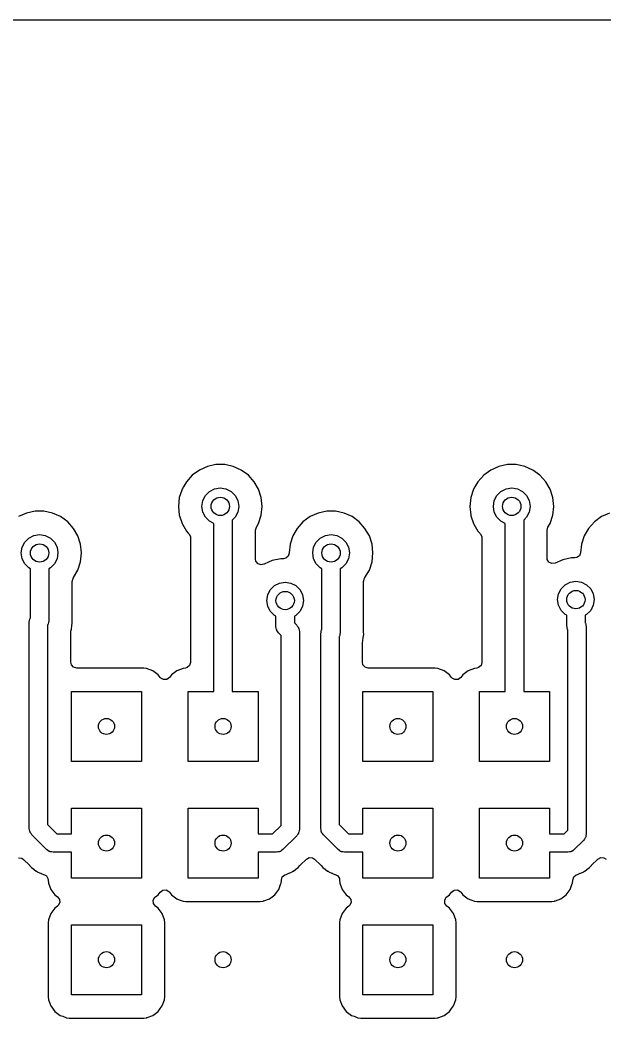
# Model space of a CAD drawing. Extents: x 4.21 to 6.19, y -6.99 to -5.01.
# Drawn here: x 5.088 to 5.589, y -5.869 to -5.013 of the extents above; entities that cross this region are included whole.
import ezdxf

# ---------------------------------------------------------------- set-up
doc = ezdxf.new("R2010")
doc.units = 0
doc.header["$MEASUREMENT"] = 0
doc.layers.add('BLACK', color=7, linetype='CONTINUOUS')

msp = doc.modelspace()

# ---------------------------------------------------------------- linework, layer by layer
at = {"layer": 'BLACK', "linetype": 'CONTINUOUS'}
for p, q in [((4.21793, -5.01297), (6.18207, -5.01297)), ((5.24202, -5.39885), (5.23593, -5.40327)), ((5.24889, -5.3958), (5.24202, -5.39885)), ((5.25624, -5.39423), (5.24889, -5.3958)), ((5.26376, -5.39423), (5.25624, -5.39423)), ((5.27111, -5.3958), (5.26376, -5.39423)), ((5.27798, -5.39885), (5.27111, -5.3958)), ((5.28407, -5.40327), (5.27798, -5.39885)), ((5.49202, -5.39885), (5.48593, -5.40327)), ((5.49889, -5.3958), (5.49202, -5.39885)), ((5.50624, -5.39423), (5.49889, -5.3958)), ((5.51376, -5.39423), (5.50624, -5.39423)), ((5.52111, -5.3958), (5.51376, -5.39423)), ((5.52798, -5.39885), (5.52111, -5.3958)), ((5.53407, -5.40327), (5.52798, -5.39885)), ((5.23593, -5.40327), (5.2309, -5.40886)), ((5.2891, -5.40886), (5.28407, -5.40327)), ((5.48593, -5.40327), (5.4809, -5.40886)), ((5.5391, -5.40886), (5.53407, -5.40327)), ((5.22694, -5.416), (5.22482, -5.42252)), ((5.22714, -5.41537), (5.22694, -5.416)), ((5.22836, -5.41327), (5.22714, -5.41537)), ((5.2309, -5.40886), (5.22836, -5.41327)), ((5.2309, -5.40886), (5.2309, -5.40886)), ((5.25074, -5.41726), (5.25513, -5.41502)), ((5.25513, -5.41502), (5.26, -5.41425)), ((5.26, -5.41425), (5.26487, -5.41502)), ((5.26487, -5.41502), (5.26926, -5.41726)), ((5.29286, -5.41537), (5.2891, -5.40886)), ((5.2891, -5.40886), (5.2891, -5.40886)), ((5.2891, -5.40886), (5.2891, -5.40886)), ((5.29518, -5.42252), (5.29286, -5.41537)), ((5.47694, -5.416), (5.47482, -5.42252)), ((5.47714, -5.41537), (5.47694, -5.416)), ((5.47836, -5.41327), (5.47714, -5.41537)), ((5.4809, -5.40886), (5.47836, -5.41327)), ((5.4809, -5.40886), (5.4809, -5.40886)), ((5.50074, -5.41726), (5.50513, -5.41502)), ((5.50513, -5.41502), (5.51, -5.41425)), ((5.51, -5.41425), (5.51487, -5.41502)), ((5.51487, -5.41502), (5.51926, -5.41726)), ((5.54286, -5.41537), (5.5391, -5.40886)), ((5.5391, -5.40886), (5.5391, -5.40886)), ((5.5391, -5.40886), (5.5391, -5.40886)), ((5.54518, -5.42252), (5.54286, -5.41537)), ((5.22482, -5.42252), (5.22404, -5.43)), ((5.24425, -5.43), (5.24502, -5.42513)), ((5.24502, -5.42513), (5.24726, -5.42074)), ((5.24726, -5.42074), (5.25074, -5.41726)), ((5.26926, -5.41726), (5.27274, -5.42074)), ((5.27274, -5.42074), (5.27498, -5.42513)), ((5.27498, -5.42513), (5.27575, -5.43)), ((5.29596, -5.43), (5.29518, -5.42252)), ((5.47482, -5.42252), (5.47404, -5.43)), ((5.49425, -5.43), (5.49502, -5.42513)), ((5.49502, -5.42513), (5.49726, -5.42074)), ((5.49726, -5.42074), (5.50074, -5.41726)), ((5.51926, -5.41726), (5.52274, -5.42074)), ((5.52274, -5.42074), (5.52498, -5.42513)), ((5.52498, -5.42513), (5.52575, -5.43)), ((5.54596, -5.43), (5.54518, -5.42252)), ((5.22404, -5.43), (5.22482, -5.43748)), ((5.24502, -5.43487), (5.24425, -5.43)), ((5.27575, -5.43), (5.27498, -5.43487)), ((5.29518, -5.43748), (5.29596, -5.43)), ((5.47404, -5.43), (5.47482, -5.43748)), ((5.49502, -5.43487), (5.49425, -5.43)), ((5.52575, -5.43), (5.52498, -5.43487)), ((5.54518, -5.43748), (5.54596, -5.43)), ((5.09389, -5.4358), (5.08702, -5.43885)), ((5.10124, -5.43423), (5.09389, -5.4358)), ((5.10876, -5.43423), (5.10124, -5.43423)), ((5.11611, -5.4358), (5.10876, -5.43423)), ((5.12298, -5.43885), (5.11611, -5.4358)), ((5.12907, -5.44327), (5.12298, -5.43885)), ((5.22482, -5.43748), (5.22503, -5.43811)), ((5.22503, -5.43811), (5.22714, -5.44463)), ((5.24726, -5.43926), (5.24502, -5.43487)), ((5.25074, -5.44274), (5.24726, -5.43926)), ((5.27274, -5.43926), (5.27024, -5.44176)), ((5.27024, -5.44176), (5.27024, -5.58871)), ((5.27498, -5.43487), (5.27274, -5.43926)), ((5.29286, -5.44463), (5.29518, -5.43748)), ((5.33702, -5.43885), (5.33093, -5.44327)), ((5.34389, -5.4358), (5.33702, -5.43885)), ((5.35124, -5.43423), (5.34389, -5.4358)), ((5.35876, -5.43423), (5.35124, -5.43423)), ((5.36611, -5.4358), (5.35876, -5.43423)), ((5.37298, -5.43885), (5.36611, -5.4358)), ((5.37907, -5.44327), (5.37298, -5.43885)), ((5.47482, -5.43748), (5.47503, -5.43811)), ((5.47503, -5.43811), (5.47714, -5.44463)), ((5.49726, -5.43926), (5.49502, -5.43487)), ((5.50074, -5.44274), (5.49726, -5.43926)), ((5.52274, -5.43926), (5.52024, -5.44176)), ((5.52024, -5.44176), (5.52024, -5.58871)), ((5.52498, -5.43487), (5.52274, -5.43926)), ((5.54286, -5.44463), (5.54518, -5.43748)), ((5.58702, -5.43885), (5.58093, -5.44327)), ((5.59389, -5.4358), (5.58702, -5.43885)), ((5.1341, -5.44886), (5.12907, -5.44327)), ((5.13786, -5.45537), (5.1341, -5.44886)), ((5.1341, -5.44886), (5.1341, -5.44886)), ((5.1341, -5.44886), (5.1341, -5.44886)), ((5.22714, -5.44463), (5.22751, -5.44526)), ((5.22751, -5.44526), (5.2309, -5.45114)), ((5.2309, -5.45114), (5.23249, -5.4529)), ((5.25449, -5.44465), (5.25074, -5.44274)), ((5.25449, -5.58871), (5.25449, -5.44465)), ((5.29026, -5.45046), (5.29092, -5.44798)), ((5.29026, -5.47528), (5.29026, -5.45046)), ((5.29092, -5.44798), (5.29286, -5.44463)), ((5.29286, -5.44463), (5.29286, -5.44463)), ((5.29286, -5.44463), (5.29286, -5.44463)), ((5.3259, -5.44886), (5.32214, -5.45537)), ((5.33093, -5.44327), (5.3259, -5.44886)), ((5.3259, -5.44886), (5.3259, -5.44886)), ((5.3841, -5.44886), (5.37907, -5.44327)), ((5.38786, -5.45537), (5.3841, -5.44886)), ((5.3841, -5.44886), (5.3841, -5.44886)), ((5.3841, -5.44886), (5.3841, -5.44886)), ((5.47714, -5.44463), (5.47751, -5.44526)), ((5.47751, -5.44526), (5.4809, -5.45114)), ((5.4809, -5.45114), (5.48249, -5.4529)), ((5.50449, -5.44465), (5.50074, -5.44274)), ((5.50449, -5.58871), (5.50449, -5.44465)), ((5.54026, -5.45046), (5.54092, -5.44798)), ((5.54026, -5.47423), (5.54026, -5.45046)), ((5.54092, -5.44798), (5.54286, -5.44463)), ((5.54286, -5.44463), (5.54286, -5.44463)), ((5.54286, -5.44463), (5.54286, -5.44463)), ((5.5759, -5.44886), (5.57214, -5.45537)), ((5.58093, -5.44327), (5.5759, -5.44886)), ((5.5759, -5.44886), (5.5759, -5.44886)), ((5.09226, -5.46074), (5.09574, -5.45726)), ((5.09574, -5.45726), (5.10013, -5.45502)), ((5.10013, -5.45502), (5.105, -5.45425)), ((5.105, -5.45425), (5.10987, -5.45502)), ((5.10987, -5.45502), (5.11426, -5.45726)), ((5.11426, -5.45726), (5.11774, -5.46074)), ((5.14018, -5.46252), (5.13786, -5.45537)), ((5.23249, -5.4529), (5.23304, -5.45351)), ((5.23304, -5.45351), (5.23319, -5.45368)), ((5.23319, -5.45368), (5.2344, -5.4562)), ((5.2344, -5.4562), (5.23447, -5.457)), ((5.23447, -5.457), (5.23447, -5.5638)), ((5.32214, -5.45537), (5.31982, -5.46252)), ((5.32214, -5.45537), (5.32214, -5.45537)), ((5.32214, -5.45537), (5.32214, -5.45537)), ((5.34226, -5.46074), (5.34574, -5.45726)), ((5.34574, -5.45726), (5.35013, -5.45502)), ((5.35013, -5.45502), (5.355, -5.45425)), ((5.355, -5.45425), (5.35987, -5.45502)), ((5.35987, -5.45502), (5.36426, -5.45726)), ((5.36426, -5.45726), (5.36774, -5.46074)), ((5.39018, -5.46252), (5.38786, -5.45537)), ((5.48249, -5.4529), (5.48304, -5.45351)), ((5.48304, -5.45351), (5.48319, -5.45368)), ((5.48319, -5.45368), (5.4844, -5.4562)), ((5.4844, -5.4562), (5.48447, -5.457)), ((5.48447, -5.457), (5.48447, -5.5638)), ((5.57214, -5.45537), (5.56982, -5.46252)), ((5.57214, -5.45537), (5.57214, -5.45537)), ((5.08925, -5.47), (5.09002, -5.46513)), ((5.09002, -5.46513), (5.09226, -5.46074)), ((5.11774, -5.46074), (5.11998, -5.46513)), ((5.11998, -5.46513), (5.12075, -5.47)), ((5.14096, -5.47), (5.14018, -5.46252)), ((5.31982, -5.46252), (5.31904, -5.47)), ((5.33925, -5.47), (5.34002, -5.46513)), ((5.34002, -5.46513), (5.34226, -5.46074)), ((5.36774, -5.46074), (5.36998, -5.46513)), ((5.36998, -5.46513), (5.37075, -5.47)), ((5.39096, -5.47), (5.39018, -5.46252)), ((5.56982, -5.46252), (5.56906, -5.46979)), ((5.09002, -5.47487), (5.08925, -5.47)), ((5.09226, -5.47926), (5.09002, -5.47487)), ((5.11998, -5.47487), (5.11774, -5.47926)), ((5.12075, -5.47), (5.11998, -5.47487)), ((5.14018, -5.47748), (5.14096, -5.47)), ((5.29061, -5.47712), (5.29026, -5.47528)), ((5.30452, -5.47654), (5.30137, -5.47794)), ((5.31187, -5.47498), (5.30452, -5.47654)), ((5.31407, -5.47498), (5.31187, -5.47498)), ((5.31614, -5.47453), (5.31407, -5.47498)), ((5.31825, -5.4727), (5.31614, -5.47453)), ((5.31897, -5.47025), (5.31825, -5.4727)), ((5.31901, -5.47026), (5.31897, -5.47025)), ((5.31903, -5.47003), (5.31901, -5.47026)), ((5.31904, -5.47002), (5.31903, -5.47003)), ((5.31904, -5.47), (5.31904, -5.47002)), ((5.34002, -5.47487), (5.33925, -5.47)), ((5.34226, -5.47926), (5.34002, -5.47487)), ((5.36998, -5.47487), (5.36774, -5.47926)), ((5.37075, -5.47), (5.36998, -5.47487)), ((5.39018, -5.47748), (5.39096, -5.47)), ((5.54044, -5.47558), (5.54026, -5.47423)), ((5.54193, -5.47794), (5.54044, -5.47558)), ((5.55389, -5.4758), (5.54723, -5.47876)), ((5.56124, -5.47423), (5.55389, -5.4758)), ((5.56412, -5.47423), (5.56124, -5.47423)), ((5.5657, -5.47397), (5.56412, -5.47423)), ((5.56799, -5.47238), (5.5657, -5.47397)), ((5.56906, -5.46979), (5.56799, -5.47238)), ((5.09574, -5.48274), (5.09226, -5.47926)), ((5.09713, -5.48344), (5.09574, -5.48274)), ((5.09713, -5.49227), (5.09713, -5.48344)), ((5.11426, -5.48274), (5.11287, -5.48344)), ((5.11287, -5.48344), (5.11287, -5.49227)), ((5.11774, -5.47926), (5.11426, -5.48274)), ((5.1341, -5.49114), (5.13786, -5.48463)), ((5.13786, -5.48463), (5.14018, -5.47748)), ((5.29234, -5.47932), (5.29061, -5.47712)), ((5.29498, -5.48023), (5.29234, -5.47932)), ((5.29738, -5.47965), (5.29498, -5.48023)), ((5.29741, -5.47971), (5.29738, -5.47965)), ((5.29765, -5.4796), (5.29741, -5.47971)), ((5.30137, -5.47794), (5.29765, -5.4796)), ((5.29765, -5.4796), (5.29765, -5.4796)), ((5.34574, -5.48274), (5.34226, -5.47926)), ((5.34713, -5.48344), (5.34574, -5.48274)), ((5.34713, -5.495), (5.34713, -5.48344)), ((5.36426, -5.48274), (5.36287, -5.48344)), ((5.36287, -5.48344), (5.36287, -5.495)), ((5.36774, -5.47926), (5.36426, -5.48274)), ((5.3841, -5.49114), (5.38786, -5.48463)), ((5.38786, -5.48463), (5.39018, -5.47748)), ((5.54446, -5.47913), (5.54193, -5.47794)), ((5.54723, -5.47876), (5.54446, -5.47913)), ((5.09713, -5.52558), (5.09713, -5.49227)), ((5.11287, -5.49227), (5.11287, -5.52827)), ((5.13289, -5.49438), (5.13368, -5.4917)), ((5.13368, -5.4917), (5.13395, -5.49135)), ((5.13394, -5.49135), (5.1341, -5.49114)), ((5.13395, -5.49135), (5.13394, -5.49135)), ((5.1341, -5.49114), (5.1341, -5.49114)), ((5.38289, -5.49438), (5.38368, -5.4917)), ((5.38368, -5.4917), (5.38395, -5.49135)), ((5.38394, -5.49135), (5.3841, -5.49114)), ((5.38395, -5.49135), (5.38394, -5.49135)), ((5.3841, -5.49114), (5.3841, -5.49114)), ((5.13289, -5.52727), (5.13289, -5.49438)), ((5.30065, -5.50588), (5.30289, -5.50149)), ((5.30289, -5.50149), (5.30637, -5.49801)), ((5.30637, -5.49801), (5.31076, -5.49577)), ((5.31076, -5.49577), (5.31563, -5.495)), ((5.31563, -5.495), (5.3205, -5.49577)), ((5.3205, -5.49577), (5.32489, -5.49801)), ((5.32489, -5.49801), (5.32837, -5.50149)), ((5.32837, -5.50149), (5.33061, -5.50588)), ((5.34713, -5.53558), (5.34713, -5.495)), ((5.36287, -5.495), (5.36287, -5.53827)), ((5.38289, -5.53727), (5.38289, -5.49438)), ((5.55002, -5.50513), (5.55226, -5.50074)), ((5.55226, -5.50074), (5.55574, -5.49726)), ((5.55574, -5.49726), (5.56013, -5.49502)), ((5.56013, -5.49502), (5.565, -5.49425)), ((5.565, -5.49425), (5.56987, -5.49502)), ((5.56987, -5.49502), (5.57426, -5.49726)), ((5.57426, -5.49726), (5.57774, -5.50074)), ((5.57774, -5.50074), (5.57998, -5.50513)), ((5.29988, -5.51075), (5.30065, -5.50588)), ((5.30065, -5.51561), (5.29988, -5.51075)), ((5.33061, -5.50588), (5.33138, -5.51075)), ((5.33138, -5.51075), (5.33061, -5.51561)), ((5.54925, -5.51), (5.55002, -5.50513)), ((5.55002, -5.51487), (5.54925, -5.51)), ((5.57998, -5.50513), (5.58075, -5.51)), ((5.58075, -5.51), (5.57998, -5.51487)), ((5.30289, -5.52), (5.30065, -5.51561)), ((5.33061, -5.51561), (5.32837, -5.52)), ((5.55226, -5.51926), (5.55002, -5.51487)), ((5.55574, -5.52274), (5.55226, -5.51926)), ((5.57774, -5.51926), (5.57426, -5.52274)), ((5.57998, -5.51487), (5.57774, -5.51926)), ((5.09613, -5.52927), (5.09642, -5.52798)), ((5.09642, -5.52798), (5.09657, -5.52667)), ((5.09657, -5.52667), (5.09681, -5.52629)), ((5.09681, -5.52629), (5.09691, -5.52585)), ((5.09691, -5.52585), (5.09713, -5.52558)), ((5.1329, -5.52757), (5.13289, -5.52727)), ((5.13305, -5.52996), (5.1329, -5.52757)), ((5.30637, -5.52349), (5.30289, -5.52)), ((5.30776, -5.52419), (5.30637, -5.52349)), ((5.30776, -5.53302), (5.30776, -5.52419)), ((5.32489, -5.52349), (5.3235, -5.52419)), ((5.3235, -5.52419), (5.3235, -5.52976)), ((5.32837, -5.52), (5.32489, -5.52349)), ((5.55713, -5.52344), (5.55574, -5.52274)), ((5.55713, -5.53227), (5.55713, -5.52344)), ((5.57426, -5.52274), (5.57287, -5.52344)), ((5.57287, -5.52344), (5.57287, -5.52958)), ((5.09613, -5.7061), (5.09613, -5.52927)), ((5.11209, -5.53168), (5.11187, -5.53196)), ((5.11187, -5.53196), (5.11187, -5.70283)), ((5.11219, -5.53125), (5.11209, -5.53168)), ((5.11243, -5.53087), (5.11219, -5.53125)), ((5.11258, -5.52956), (5.11243, -5.53087)), ((5.11287, -5.52827), (5.11258, -5.52956)), ((5.13189, -5.53693), (5.13222, -5.53517)), ((5.13222, -5.53517), (5.13228, -5.53499)), ((5.13228, -5.53499), (5.13257, -5.53261)), ((5.13257, -5.53261), (5.13262, -5.53232)), ((5.13262, -5.53232), (5.13305, -5.52996)), ((5.30805, -5.53431), (5.30776, -5.53302)), ((5.3082, -5.53562), (5.30805, -5.53431)), ((5.30844, -5.536), (5.3082, -5.53562)), ((5.30854, -5.53643), (5.30844, -5.536)), ((5.30936, -5.53747), (5.30854, -5.53643)), ((5.3235, -5.52976), (5.32557, -5.53182)), ((5.32557, -5.53182), (5.32627, -5.53294)), ((5.32627, -5.53294), (5.32709, -5.53397)), ((5.32709, -5.53397), (5.32719, -5.53441)), ((5.32719, -5.53441), (5.32743, -5.53479)), ((5.32743, -5.53479), (5.32758, -5.5361)), ((5.32758, -5.5361), (5.32787, -5.53739)), ((5.34642, -5.53798), (5.34657, -5.53667)), ((5.34657, -5.53667), (5.34681, -5.53629)), ((5.34681, -5.53629), (5.34691, -5.53585)), ((5.34691, -5.53585), (5.34713, -5.53558)), ((5.55742, -5.53356), (5.55713, -5.53227)), ((5.55757, -5.53487), (5.55742, -5.53356)), ((5.55781, -5.53525), (5.55757, -5.53487)), ((5.55791, -5.53569), (5.55781, -5.53525)), ((5.55813, -5.53596), (5.55791, -5.53569)), ((5.55813, -5.70756), (5.55813, -5.53596)), ((5.57287, -5.52958), (5.57309, -5.52985)), ((5.57309, -5.52985), (5.57319, -5.53029)), ((5.57319, -5.53029), (5.57343, -5.53067)), ((5.57343, -5.53067), (5.57358, -5.53198)), ((5.57358, -5.53198), (5.57387, -5.53327)), ((5.57387, -5.53327), (5.57387, -5.71082)), ((5.13189, -5.56373), (5.13189, -5.53693)), ((5.31006, -5.53859), (5.30936, -5.53747)), ((5.31213, -5.54065), (5.31006, -5.53859)), ((5.31213, -5.70356), (5.31213, -5.54065)), ((5.32787, -5.53739), (5.32787, -5.70682)), ((5.34613, -5.53927), (5.34642, -5.53798)), ((5.34613, -5.7061), (5.34613, -5.53927)), ((5.36209, -5.54168), (5.36187, -5.54196)), ((5.36187, -5.54196), (5.36187, -5.70283)), ((5.36219, -5.54125), (5.36209, -5.54168)), ((5.36243, -5.54087), (5.36219, -5.54125)), ((5.36258, -5.53956), (5.36243, -5.54087)), ((5.36287, -5.53827), (5.36258, -5.53956)), ((5.38189, -5.54693), (5.38222, -5.54517)), ((5.38222, -5.54517), (5.38228, -5.54499)), ((5.38228, -5.54499), (5.38257, -5.54261)), ((5.38257, -5.54261), (5.38262, -5.54232)), ((5.38262, -5.54232), (5.38305, -5.53996)), ((5.3829, -5.53757), (5.38289, -5.53727)), ((5.38305, -5.53996), (5.3829, -5.53757)), ((5.38189, -5.56373), (5.38189, -5.54693)), ((5.13234, -5.56579), (5.13189, -5.56373)), ((5.13417, -5.5679), (5.13234, -5.56579)), ((5.13685, -5.56869), (5.13417, -5.5679)), ((5.19428, -5.56869), (5.13685, -5.56869)), ((5.19666, -5.56895), (5.19428, -5.56869)), ((5.19428, -5.56869), (5.19428, -5.56869)), ((5.20206, -5.57096), (5.19666, -5.56895)), ((5.19666, -5.56895), (5.19666, -5.56895)), ((5.20666, -5.57441), (5.20206, -5.57096)), ((5.20206, -5.57096), (5.20206, -5.57096)), ((5.22267, -5.57096), (5.21806, -5.57441)), ((5.22806, -5.56895), (5.22267, -5.57096)), ((5.22267, -5.57096), (5.22267, -5.57096)), ((5.23004, -5.56873), (5.22806, -5.56895)), ((5.22806, -5.56895), (5.22806, -5.56895)), ((5.23157, -5.56831), (5.23004, -5.56873)), ((5.23368, -5.56648), (5.23157, -5.56831)), ((5.23447, -5.5638), (5.23368, -5.56648)), ((5.38234, -5.56579), (5.38189, -5.56373)), ((5.38417, -5.5679), (5.38234, -5.56579)), ((5.38685, -5.56869), (5.38417, -5.5679)), ((5.44428, -5.56869), (5.38685, -5.56869)), ((5.44666, -5.56895), (5.44428, -5.56869)), ((5.44428, -5.56869), (5.44428, -5.56869)), ((5.45206, -5.57096), (5.44666, -5.56895)), ((5.44666, -5.56895), (5.44666, -5.56895)), ((5.45666, -5.57441), (5.45206, -5.57096)), ((5.45206, -5.57096), (5.45206, -5.57096)), ((5.47267, -5.57096), (5.46806, -5.57441)), ((5.47806, -5.56895), (5.47267, -5.57096)), ((5.47267, -5.57096), (5.47267, -5.57096)), ((5.48004, -5.56873), (5.47806, -5.56895)), ((5.47806, -5.56895), (5.47806, -5.56895)), ((5.48157, -5.56831), (5.48004, -5.56873)), ((5.48368, -5.56648), (5.48157, -5.56831)), ((5.48447, -5.5638), (5.48368, -5.56648)), ((5.20839, -5.57672), (5.20666, -5.57441)), ((5.20885, -5.57725), (5.20839, -5.57672)), ((5.21131, -5.57859), (5.20885, -5.57725)), ((5.2141, -5.57839), (5.21131, -5.57859)), ((5.21633, -5.57672), (5.2141, -5.57839)), ((5.21806, -5.57441), (5.21633, -5.57672)), ((5.45839, -5.57672), (5.45666, -5.57441)), ((5.45885, -5.57725), (5.45839, -5.57672)), ((5.46131, -5.57859), (5.45885, -5.57725)), ((5.4641, -5.57839), (5.46131, -5.57859)), ((5.46633, -5.57672), (5.4641, -5.57839)), ((5.46806, -5.57441), (5.46633, -5.57672)), ((5.13236, -5.64871), (5.13236, -5.58871)), ((5.13236, -5.58871), (5.19236, -5.58871)), ((5.19236, -5.58871), (5.19236, -5.64871)), ((5.23236, -5.64871), (5.23236, -5.58871)), ((5.23236, -5.58871), (5.25449, -5.58871)), ((5.27024, -5.58871), (5.29236, -5.58871)), ((5.29236, -5.58871), (5.29236, -5.64871)), ((5.38236, -5.64871), (5.38236, -5.58871)), ((5.38236, -5.58871), (5.44236, -5.58871)), ((5.44236, -5.58871), (5.44236, -5.64871)), ((5.48236, -5.64871), (5.48236, -5.58871)), ((5.48236, -5.58871), (5.50449, -5.58871)), ((5.52024, -5.58871), (5.54236, -5.58871)), ((5.54236, -5.58871), (5.54236, -5.64871)), ((5.19236, -5.64871), (5.13236, -5.64871)), ((5.29236, -5.64871), (5.23236, -5.64871)), ((5.44236, -5.64871), (5.38236, -5.64871)), ((5.54236, -5.64871), (5.48236, -5.64871)), ((5.13236, -5.71084), (5.13236, -5.68871)), ((5.13236, -5.68871), (5.19236, -5.68871)), ((5.19236, -5.68871), (5.19236, -5.74871)), ((5.23236, -5.74871), (5.23236, -5.68871)), ((5.23236, -5.68871), (5.29236, -5.68871)), ((5.29236, -5.68871), (5.29236, -5.71084)), ((5.38236, -5.71084), (5.38236, -5.68871)), ((5.38236, -5.68871), (5.44236, -5.68871)), ((5.44236, -5.68871), (5.44236, -5.74871)), ((5.48236, -5.74871), (5.48236, -5.68871)), ((5.48236, -5.68871), (5.54236, -5.68871)), ((5.54236, -5.68871), (5.54236, -5.71084)), ((5.09642, -5.70738), (5.09613, -5.7061)), ((5.09657, -5.7087), (5.09642, -5.70738)), ((5.11187, -5.70283), (5.11988, -5.71084)), ((5.30485, -5.71084), (5.31213, -5.70356)), ((5.32787, -5.70682), (5.32758, -5.70811)), ((5.34642, -5.70738), (5.34613, -5.7061)), ((5.34657, -5.7087), (5.34642, -5.70738)), ((5.36187, -5.70283), (5.36988, -5.71084)), ((5.55485, -5.71084), (5.55813, -5.70756)), ((5.09681, -5.70908), (5.09657, -5.7087)), ((5.09691, -5.70951), (5.09681, -5.70908)), ((5.09773, -5.71054), (5.09691, -5.70951)), ((5.09843, -5.71166), (5.09773, -5.71054)), ((5.11105, -5.72428), (5.09843, -5.71166)), ((5.11988, -5.71084), (5.13236, -5.71084)), ((5.29236, -5.71084), (5.30485, -5.71084)), ((5.32557, -5.71239), (5.31368, -5.72428)), ((5.32627, -5.71127), (5.32557, -5.71239)), ((5.32709, -5.71024), (5.32627, -5.71127)), ((5.32719, -5.7098), (5.32709, -5.71024)), ((5.32743, -5.70942), (5.32719, -5.7098)), ((5.32758, -5.70811), (5.32743, -5.70942)), ((5.34681, -5.70908), (5.34657, -5.7087)), ((5.34691, -5.70951), (5.34681, -5.70908)), ((5.34773, -5.71054), (5.34691, -5.70951)), ((5.34843, -5.71166), (5.34773, -5.71054)), ((5.36105, -5.72428), (5.34843, -5.71166)), ((5.36988, -5.71084), (5.38236, -5.71084)), ((5.54236, -5.71084), (5.55485, -5.71084)), ((5.57157, -5.71639), (5.56368, -5.72428)), ((5.57227, -5.71527), (5.57157, -5.71639)), ((5.57309, -5.71424), (5.57227, -5.71527)), ((5.57319, -5.7138), (5.57309, -5.71424)), ((5.57343, -5.71342), (5.57319, -5.7138)), ((5.57358, -5.71211), (5.57343, -5.71342)), ((5.57387, -5.71082), (5.57358, -5.71211)), ((5.11216, -5.72498), (5.11105, -5.72428)), ((5.1132, -5.7258), (5.11216, -5.72498)), ((5.31256, -5.72498), (5.31153, -5.7258)), ((5.31368, -5.72428), (5.31256, -5.72498)), ((5.36216, -5.72498), (5.36105, -5.72428)), ((5.3632, -5.7258), (5.36216, -5.72498)), ((5.56256, -5.72498), (5.56153, -5.7258)), ((5.56368, -5.72428), (5.56256, -5.72498)), ((5.08697, -5.73138), (5.08974, -5.73175)), ((5.08974, -5.73175), (5.09124, -5.73278)), ((5.09124, -5.73278), (5.09619, -5.73773)), ((5.11363, -5.7259), (5.1132, -5.7258)), ((5.11401, -5.72614), (5.11363, -5.7259)), ((5.11533, -5.72629), (5.11401, -5.72614)), ((5.11661, -5.72658), (5.11533, -5.72629)), ((5.13236, -5.72658), (5.11661, -5.72658)), ((5.13236, -5.74871), (5.13236, -5.72658)), ((5.30811, -5.72658), (5.29236, -5.72658)), ((5.29236, -5.72658), (5.29236, -5.74871)), ((5.3094, -5.72629), (5.30811, -5.72658)), ((5.31071, -5.72614), (5.3094, -5.72629)), ((5.31109, -5.7259), (5.31071, -5.72614)), ((5.31153, -5.7258), (5.31109, -5.7259)), ((5.32854, -5.73773), (5.33385, -5.73241)), ((5.33385, -5.73241), (5.33631, -5.73107)), ((5.33631, -5.73107), (5.3391, -5.73127)), ((5.3391, -5.73127), (5.34087, -5.73241)), ((5.34087, -5.73241), (5.34619, -5.73773)), ((5.36363, -5.7259), (5.3632, -5.7258)), ((5.36401, -5.72614), (5.36363, -5.7259)), ((5.36533, -5.72629), (5.36401, -5.72614)), ((5.36661, -5.72658), (5.36533, -5.72629)), ((5.38236, -5.72658), (5.36661, -5.72658)), ((5.38236, -5.74871), (5.38236, -5.72658)), ((5.55811, -5.72658), (5.54236, -5.72658)), ((5.54236, -5.72658), (5.54236, -5.74871)), ((5.5594, -5.72629), (5.55811, -5.72658)), ((5.56071, -5.72614), (5.5594, -5.72629)), ((5.56109, -5.7259), (5.56071, -5.72614)), ((5.56153, -5.7258), (5.56109, -5.7259)), ((5.57854, -5.73773), (5.58385, -5.73241)), ((5.58385, -5.73241), (5.58631, -5.73107)), ((5.58631, -5.73107), (5.5891, -5.73127)), ((5.5891, -5.73127), (5.59087, -5.73241)), ((5.09619, -5.73773), (5.09639, -5.73795)), ((5.09639, -5.73795), (5.09798, -5.73974)), ((5.09798, -5.73974), (5.09798, -5.73974)), ((5.09798, -5.73974), (5.09995, -5.7411)), ((5.09995, -5.7411), (5.10019, -5.74128)), ((5.10019, -5.74128), (5.10208, -5.74276)), ((5.32265, -5.74276), (5.32453, -5.74128)), ((5.32453, -5.74128), (5.32477, -5.7411)), ((5.32477, -5.7411), (5.32674, -5.73974)), ((5.32674, -5.73974), (5.32833, -5.73795)), ((5.32833, -5.73795), (5.32854, -5.73773)), ((5.34619, -5.73773), (5.34639, -5.73795)), ((5.34639, -5.73795), (5.34798, -5.73974)), ((5.34798, -5.73974), (5.34798, -5.73974)), ((5.34798, -5.73974), (5.34995, -5.7411)), ((5.34995, -5.7411), (5.35019, -5.74128)), ((5.35019, -5.74128), (5.35208, -5.74276)), ((5.57265, -5.74276), (5.57453, -5.74128)), ((5.57453, -5.74128), (5.57477, -5.7411)), ((5.57477, -5.7411), (5.57674, -5.73974)), ((5.57674, -5.73974), (5.57833, -5.73795)), ((5.57833, -5.73795), (5.57854, -5.73773)), ((5.10208, -5.74276), (5.10244, -5.74292)), ((5.10244, -5.74292), (5.10323, -5.74336)), ((5.10323, -5.74336), (5.10356, -5.74359)), ((5.10356, -5.74359), (5.10356, -5.74359)), ((5.10356, -5.74359), (5.10356, -5.74359)), ((5.10356, -5.74359), (5.10356, -5.74359)), ((5.10356, -5.74359), (5.10356, -5.74359)), ((5.10356, -5.74359), (5.10579, -5.74444)), ((5.10579, -5.74444), (5.10607, -5.74455)), ((5.10607, -5.74455), (5.10635, -5.74468)), ((5.10635, -5.74468), (5.10825, -5.74554)), ((5.10825, -5.74554), (5.10828, -5.74554)), ((5.10828, -5.74554), (5.10829, -5.74555)), ((5.10829, -5.74555), (5.10854, -5.74563)), ((5.10854, -5.74563), (5.10853, -5.74567)), ((5.10853, -5.74567), (5.11077, -5.7468)), ((5.11077, -5.7468), (5.11219, -5.74921)), ((5.11219, -5.74921), (5.11234, -5.75042)), ((5.11234, -5.75042), (5.11234, -5.75062)), ((5.11234, -5.75062), (5.1126, -5.75301)), ((5.19236, -5.74871), (5.13236, -5.74871)), ((5.29236, -5.74871), (5.23236, -5.74871)), ((5.31213, -5.75301), (5.31238, -5.75062)), ((5.31238, -5.75042), (5.31317, -5.74774)), ((5.31238, -5.75062), (5.31238, -5.75042)), ((5.31238, -5.75062), (5.31238, -5.75062)), ((5.31317, -5.74774), (5.31528, -5.74591)), ((5.31528, -5.74591), (5.31645, -5.74554)), ((5.31645, -5.74554), (5.31645, -5.74554)), ((5.31645, -5.74554), (5.31647, -5.74554)), ((5.31647, -5.74554), (5.31865, -5.74455)), ((5.31865, -5.74455), (5.31893, -5.74444)), ((5.31893, -5.74444), (5.32117, -5.74359)), ((5.32117, -5.74359), (5.3215, -5.74336)), ((5.3215, -5.74336), (5.32228, -5.74292)), ((5.32228, -5.74292), (5.32265, -5.74276)), ((5.35208, -5.74276), (5.35244, -5.74292)), ((5.35244, -5.74292), (5.35323, -5.74336)), ((5.35323, -5.74336), (5.35356, -5.74359)), ((5.35356, -5.74359), (5.35356, -5.74359)), ((5.35356, -5.74359), (5.35356, -5.74359)), ((5.35356, -5.74359), (5.35356, -5.74359)), ((5.35356, -5.74359), (5.35356, -5.74359)), ((5.35356, -5.74359), (5.35579, -5.74444)), ((5.35579, -5.74444), (5.35607, -5.74455)), ((5.35607, -5.74455), (5.35635, -5.74468)), ((5.35635, -5.74468), (5.35825, -5.74554)), ((5.35825, -5.74554), (5.35828, -5.74554)), ((5.35828, -5.74554), (5.35829, -5.74555)), ((5.35829, -5.74555), (5.35854, -5.74563)), ((5.35854, -5.74563), (5.35853, -5.74567)), ((5.35853, -5.74567), (5.36077, -5.7468)), ((5.36077, -5.7468), (5.36219, -5.74921)), ((5.36219, -5.74921), (5.36234, -5.75042)), ((5.36234, -5.75042), (5.36234, -5.75062)), ((5.36234, -5.75062), (5.3626, -5.75301)), ((5.44236, -5.74871), (5.38236, -5.74871)), ((5.54236, -5.74871), (5.48236, -5.74871)), ((5.56213, -5.75301), (5.56238, -5.75062)), ((5.56238, -5.75042), (5.56317, -5.74774)), ((5.56238, -5.75062), (5.56238, -5.75042)), ((5.56238, -5.75062), (5.56238, -5.75062)), ((5.56317, -5.74774), (5.56528, -5.74591)), ((5.56528, -5.74591), (5.56645, -5.74554)), ((5.56645, -5.74554), (5.56645, -5.74554)), ((5.56645, -5.74554), (5.56647, -5.74554)), ((5.56647, -5.74554), (5.56865, -5.74455)), ((5.56865, -5.74455), (5.56893, -5.74444)), ((5.56893, -5.74444), (5.57117, -5.74359)), ((5.57117, -5.74359), (5.5715, -5.74336)), ((5.5715, -5.74336), (5.57228, -5.74292)), ((5.57228, -5.74292), (5.57265, -5.74276)), ((5.1126, -5.75301), (5.1126, -5.75301)), ((5.1126, -5.75301), (5.11461, -5.7584)), ((5.11461, -5.7584), (5.11461, -5.7584)), ((5.11461, -5.7584), (5.11806, -5.76301)), ((5.20839, -5.7607), (5.21063, -5.75903)), ((5.21063, -5.75903), (5.21342, -5.75883)), ((5.21342, -5.75883), (5.21587, -5.76017)), ((5.30666, -5.76301), (5.31011, -5.7584)), ((5.31011, -5.7584), (5.31196, -5.75346)), ((5.31011, -5.7584), (5.31011, -5.7584)), ((5.31011, -5.7584), (5.31011, -5.7584)), ((5.31196, -5.75346), (5.31213, -5.75301)), ((5.31213, -5.75301), (5.31213, -5.75301)), ((5.3626, -5.75301), (5.3626, -5.75301)), ((5.3626, -5.75301), (5.36461, -5.7584)), ((5.36461, -5.7584), (5.36461, -5.7584)), ((5.36461, -5.7584), (5.36806, -5.76301)), ((5.45839, -5.7607), (5.46063, -5.75903)), ((5.46063, -5.75903), (5.46342, -5.75883)), ((5.46342, -5.75883), (5.46587, -5.76017)), ((5.55666, -5.76301), (5.56011, -5.7584)), ((5.56011, -5.7584), (5.56196, -5.75346)), ((5.56011, -5.7584), (5.56011, -5.7584)), ((5.56011, -5.7584), (5.56011, -5.7584)), ((5.56196, -5.75346), (5.56213, -5.75301)), ((5.56213, -5.75301), (5.56213, -5.75301)), ((5.11806, -5.76301), (5.12037, -5.76474)), ((5.12037, -5.76474), (5.12204, -5.76698)), ((5.12204, -5.76698), (5.12224, -5.76976)), ((5.20248, -5.76765), (5.20382, -5.7652)), ((5.20268, -5.77044), (5.20248, -5.76765)), ((5.20382, -5.7652), (5.20436, -5.76474)), ((5.20436, -5.76474), (5.20666, -5.76301)), ((5.20666, -5.76301), (5.20839, -5.7607)), ((5.21587, -5.76017), (5.21633, -5.7607)), ((5.21633, -5.7607), (5.21806, -5.76301)), ((5.21806, -5.76301), (5.22267, -5.76646)), ((5.22267, -5.76646), (5.22267, -5.76646)), ((5.22267, -5.76646), (5.22267, -5.76646)), ((5.22267, -5.76646), (5.22482, -5.76726)), ((5.22482, -5.76726), (5.22806, -5.76847)), ((5.2974, -5.7682), (5.30206, -5.76646)), ((5.30206, -5.76646), (5.30436, -5.76474)), ((5.30436, -5.76474), (5.30666, -5.76301)), ((5.36806, -5.76301), (5.37037, -5.76474)), ((5.37037, -5.76474), (5.37204, -5.76698)), ((5.37204, -5.76698), (5.37224, -5.76976)), ((5.45248, -5.76765), (5.45382, -5.7652)), ((5.45268, -5.77044), (5.45248, -5.76765)), ((5.45382, -5.7652), (5.45436, -5.76474)), ((5.45436, -5.76474), (5.45666, -5.76301)), ((5.45666, -5.76301), (5.45839, -5.7607)), ((5.46587, -5.76017), (5.46633, -5.7607)), ((5.46633, -5.7607), (5.46806, -5.76301)), ((5.46806, -5.76301), (5.47267, -5.76646)), ((5.47267, -5.76646), (5.47267, -5.76646)), ((5.47267, -5.76646), (5.47267, -5.76646)), ((5.47267, -5.76646), (5.47482, -5.76726)), ((5.47482, -5.76726), (5.47806, -5.76847)), ((5.5474, -5.7682), (5.55206, -5.76646)), ((5.55206, -5.76646), (5.55436, -5.76474)), ((5.55436, -5.76474), (5.55666, -5.76301)), ((5.11806, -5.77441), (5.11461, -5.77902)), ((5.12037, -5.77268), (5.11806, -5.77441)), ((5.1209, -5.77222), (5.12037, -5.77268)), ((5.12224, -5.76976), (5.1209, -5.77222)), ((5.20436, -5.77268), (5.20268, -5.77044)), ((5.20666, -5.77441), (5.20436, -5.77268)), ((5.21011, -5.77902), (5.20666, -5.77441)), ((5.22806, -5.76847), (5.22806, -5.76847)), ((5.22806, -5.76847), (5.23045, -5.76873)), ((5.23045, -5.76873), (5.23045, -5.76873)), ((5.23045, -5.76873), (5.23045, -5.76873)), ((5.23045, -5.76873), (5.23045, -5.76873)), ((5.23045, -5.76873), (5.29428, -5.76873)), ((5.29428, -5.76873), (5.29666, -5.76847)), ((5.29428, -5.76873), (5.29428, -5.76873)), ((5.29428, -5.76873), (5.29428, -5.76873)), ((5.29428, -5.76873), (5.29428, -5.76873)), ((5.29666, -5.76847), (5.29699, -5.76835)), ((5.29666, -5.76847), (5.29666, -5.76847)), ((5.29666, -5.76847), (5.29666, -5.76847)), ((5.29699, -5.76835), (5.2974, -5.7682)), ((5.36806, -5.77441), (5.36461, -5.77902)), ((5.37037, -5.77268), (5.36806, -5.77441)), ((5.3709, -5.77222), (5.37037, -5.77268)), ((5.37224, -5.76976), (5.3709, -5.77222)), ((5.45436, -5.77268), (5.45268, -5.77044)), ((5.45666, -5.77441), (5.45436, -5.77268)), ((5.46011, -5.77902), (5.45666, -5.77441)), ((5.47806, -5.76847), (5.47806, -5.76847)), ((5.47806, -5.76847), (5.48045, -5.76873)), ((5.48045, -5.76873), (5.48045, -5.76873)), ((5.48045, -5.76873), (5.48045, -5.76873)), ((5.48045, -5.76873), (5.48045, -5.76873)), ((5.48045, -5.76873), (5.54428, -5.76873)), ((5.54428, -5.76873), (5.54666, -5.76847)), ((5.54428, -5.76873), (5.54428, -5.76873)), ((5.54428, -5.76873), (5.54428, -5.76873)), ((5.54428, -5.76873), (5.54428, -5.76873)), ((5.54666, -5.76847), (5.54699, -5.76835)), ((5.54666, -5.76847), (5.54666, -5.76847)), ((5.54666, -5.76847), (5.54666, -5.76847)), ((5.54699, -5.76835), (5.5474, -5.7682)), ((5.1126, -5.78441), (5.11234, -5.78679)), ((5.11461, -5.77902), (5.1126, -5.78441)), ((5.1126, -5.78441), (5.1126, -5.78441)), ((5.11461, -5.77902), (5.11461, -5.77902)), ((5.21213, -5.78441), (5.21011, -5.77902)), ((5.21011, -5.77902), (5.21011, -5.77902)), ((5.21238, -5.78679), (5.21213, -5.78441)), ((5.21213, -5.78441), (5.21213, -5.78441)), ((5.3626, -5.78441), (5.36234, -5.78679)), ((5.36461, -5.77902), (5.3626, -5.78441)), ((5.3626, -5.78441), (5.3626, -5.78441)), ((5.36461, -5.77902), (5.36461, -5.77902)), ((5.46213, -5.78441), (5.46011, -5.77902)), ((5.46011, -5.77902), (5.46011, -5.77902)), ((5.46238, -5.78679), (5.46213, -5.78441)), ((5.46213, -5.78441), (5.46213, -5.78441)), ((5.11234, -5.78679), (5.11234, -5.85062)), ((5.13236, -5.84871), (5.13236, -5.78871)), ((5.13236, -5.78871), (5.19236, -5.78871)), ((5.19236, -5.78871), (5.19236, -5.84871)), ((5.21238, -5.85062), (5.21238, -5.78679)), ((5.21238, -5.78679), (5.21238, -5.78679)), ((5.36234, -5.78679), (5.36234, -5.85062)), ((5.38236, -5.84871), (5.38236, -5.78871)), ((5.38236, -5.78871), (5.44236, -5.78871)), ((5.44236, -5.78871), (5.44236, -5.84871)), ((5.46238, -5.85062), (5.46238, -5.78679)), ((5.46238, -5.78679), (5.46238, -5.78679)), ((5.11234, -5.85062), (5.1126, -5.85301)), ((5.1126, -5.85301), (5.1126, -5.85301)), ((5.1126, -5.85301), (5.11461, -5.8584)), ((5.19236, -5.84871), (5.13236, -5.84871)), ((5.21011, -5.8584), (5.21213, -5.85301)), ((5.21213, -5.85301), (5.21214, -5.85291)), ((5.21214, -5.85291), (5.21238, -5.85062)), ((5.21238, -5.85062), (5.21238, -5.85062)), ((5.36234, -5.85062), (5.3626, -5.85301)), ((5.3626, -5.85301), (5.3626, -5.85301)), ((5.3626, -5.85301), (5.36461, -5.8584)), ((5.44236, -5.84871), (5.38236, -5.84871)), ((5.46011, -5.8584), (5.46213, -5.85301)), ((5.46213, -5.85301), (5.46214, -5.85291)), ((5.46214, -5.85291), (5.46238, -5.85062)), ((5.46238, -5.85062), (5.46238, -5.85062)), ((5.11461, -5.8584), (5.11461, -5.8584)), ((5.11461, -5.8584), (5.11806, -5.86301)), ((5.20666, -5.86301), (5.2084, -5.86069)), ((5.2084, -5.86069), (5.21011, -5.8584)), ((5.21011, -5.8584), (5.21011, -5.8584)), ((5.21011, -5.8584), (5.21011, -5.8584)), ((5.36461, -5.8584), (5.36461, -5.8584)), ((5.36461, -5.8584), (5.36806, -5.86301)), ((5.45666, -5.86301), (5.4584, -5.86069)), ((5.4584, -5.86069), (5.46011, -5.8584)), ((5.46011, -5.8584), (5.46011, -5.8584)), ((5.46011, -5.8584), (5.46011, -5.8584)), ((5.11806, -5.86301), (5.12267, -5.86646)), ((5.12267, -5.86646), (5.12267, -5.86646)), ((5.12267, -5.86646), (5.12267, -5.86646)), ((5.12267, -5.86646), (5.12482, -5.86726)), ((5.12482, -5.86726), (5.12806, -5.86847)), ((5.12806, -5.86847), (5.12806, -5.86847)), ((5.12806, -5.86847), (5.13045, -5.86873)), ((5.13045, -5.86873), (5.13045, -5.86873)), ((5.13045, -5.86873), (5.13045, -5.86873)), ((5.13045, -5.86873), (5.13045, -5.86873)), ((5.13045, -5.86873), (5.19428, -5.86873)), ((5.19428, -5.86873), (5.19666, -5.86847)), ((5.19428, -5.86873), (5.19428, -5.86873)), ((5.19428, -5.86873), (5.19428, -5.86873)), ((5.19428, -5.86873), (5.19428, -5.86873)), ((5.19666, -5.86847), (5.19699, -5.86835)), ((5.19666, -5.86847), (5.19666, -5.86847)), ((5.19666, -5.86847), (5.19666, -5.86847)), ((5.19699, -5.86835), (5.1974, -5.8682)), ((5.1974, -5.8682), (5.20206, -5.86646)), ((5.20206, -5.86646), (5.20666, -5.86301)), ((5.36806, -5.86301), (5.37267, -5.86646)), ((5.37267, -5.86646), (5.37267, -5.86646)), ((5.37267, -5.86646), (5.37267, -5.86646)), ((5.37267, -5.86646), (5.37482, -5.86726)), ((5.37482, -5.86726), (5.37806, -5.86847)), ((5.37806, -5.86847), (5.37806, -5.86847)), ((5.37806, -5.86847), (5.38045, -5.86873)), ((5.38045, -5.86873), (5.38045, -5.86873)), ((5.38045, -5.86873), (5.38045, -5.86873)), ((5.38045, -5.86873), (5.38045, -5.86873)), ((5.38045, -5.86873), (5.44428, -5.86873)), ((5.44428, -5.86873), (5.44666, -5.86847)), ((5.44428, -5.86873), (5.44428, -5.86873)), ((5.44428, -5.86873), (5.44428, -5.86873)), ((5.44428, -5.86873), (5.44428, -5.86873)), ((5.44666, -5.86847), (5.44699, -5.86835)), ((5.44666, -5.86847), (5.44666, -5.86847)), ((5.44666, -5.86847), (5.44666, -5.86847)), ((5.44699, -5.86835), (5.4474, -5.8682)), ((5.4474, -5.8682), (5.45206, -5.86646)), ((5.45206, -5.86646), (5.45666, -5.86301))]:
    msp.add_line(p, q, dxfattribs=at)
at = {"layer": 'BLACK'}
for centre, radius in [((5.26, -5.43), 0.00787), ((5.51, -5.43), 0.00787), ((5.105, -5.47), 0.00787), ((5.355, -5.47), 0.00787), ((5.565, -5.51), 0.00787), ((5.31563, -5.51075), 0.00787), ((5.16236, -5.61871), 0.00689), ((5.26236, -5.61871), 0.00689), ((5.41236, -5.61871), 0.00689), ((5.51236, -5.61871), 0.00689), ((5.16236, -5.71871), 0.00689), ((5.26236, -5.71871), 0.00689), ((5.41236, -5.71871), 0.00689), ((5.51236, -5.71871), 0.00689), ((5.16236, -5.81871), 0.00689), ((5.26236, -5.81871), 0.00689), ((5.41236, -5.81871), 0.00689), ((5.51236, -5.81871), 0.00689)]:
    msp.add_circle(centre, radius, dxfattribs=at)

doc.saveas('drawing.dxf')
